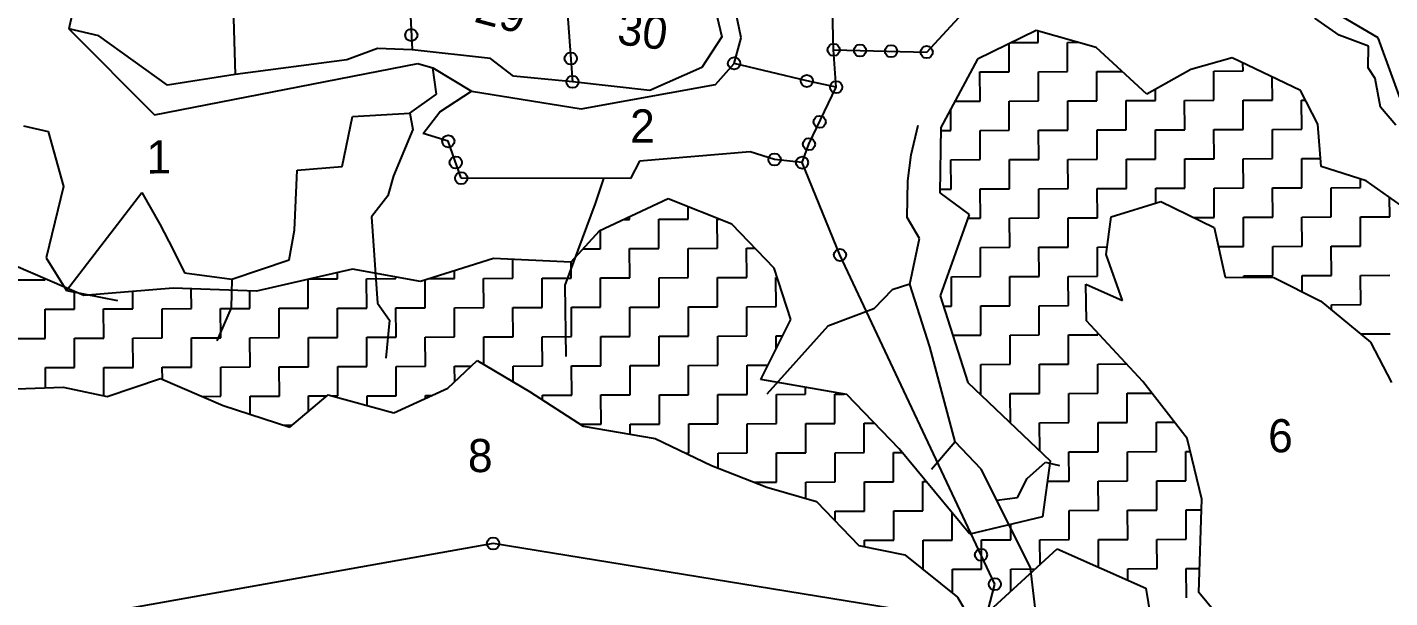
# Model space of a CAD drawing. Header units: metres. Extents: x 324134 to 326337, y 1835718 to 1838966.
# Drawn here: x 325013 to 325783, y 1837438 to 1837760 of the extents above; entities that cross this region are included whole.
import ezdxf

# ---------------------------------------------------------------- set-up
doc = ezdxf.new("R2010")
doc.units = ezdxf.units.M
doc.header["$LTSCALE"] = 0.3
for name, color, linetype in [('LINE_WATER', 4, 'Continuous'), ('OFF', 1, 'Continuous'), ('POLY_HATCH', 12, 'Continuous'), ('POLY_PARCEL', 6, 'Continuous'), ('POLY_WATER', 4, 'Continuous'), ('SYM_STONE', 1, 'Continuous'), ('TEXT_PARCEL', 7, 'Continuous')]:
    doc.layers.add(name, color=color, linetype=linetype)
doc.styles.add('TEXT_MAP', font='')
doc.styles.get('TEXT_MAP').set_extended_font_data('Kruti Dev 050')

msp = doc.modelspace()

# ---------------------------------------------------------------- linework, layer by layer
at = {"layer": 'LINE_WATER'}
for p, q in [((325229.47, 1837711.65), (325231.11, 1837702.53)), ((325231.11, 1837702.53), (325220.19, 1837676.32)), ((325512.69, 1837688.17), (325516.66, 1837704.93)), ((325510.83, 1837673.53), (325512.69, 1837688.17)), ((325220.19, 1837676.32), (325217, 1837665.11)), ((325338.82, 1837674.87), (325334.15, 1837660.6)), ((325510.48, 1837652.75), (325510.83, 1837673.53)), ((325217, 1837665.11), (325207.74, 1837653.13)), ((325334.15, 1837660.6), (325317, 1837614.63)), ((325207.74, 1837653.13), (325211.13, 1837604.39)), ((325517.31, 1837640.9), (325510.48, 1837652.75)), ((325511.92, 1837615.18), (325517.31, 1837640.9)), ((325128.8, 1837617.97), (325128.35, 1837601.74)), ((325511.92, 1837615.18), (325501.96, 1837611.96)), ((325523.28, 1837579.81), (325511.92, 1837615.18)), ((325035.42, 1837611.58), (325064.26, 1837605.98)), ((325317, 1837614.63), (325317.61, 1837574.23)), ((325501.96, 1837611.96), (325491.6, 1837601.11)), ((325128.35, 1837601.74), (325120.26, 1837583.07)), ((325211.13, 1837604.39), (325217.81, 1837594.74)), ((325491.6, 1837601.11), (325465.53, 1837591.48)), ((325217.81, 1837594.74), (325215.79, 1837573.29)), ((325465.53, 1837591.48), (325431.08, 1837552.99)), ((325537.47, 1837526), (325523.28, 1837579.81)), ((325537.47, 1837526), (325524.16, 1837510.48)), ((325552.16, 1837510.57), (325537.47, 1837526)), ((325561.13, 1837493.22), (325552.16, 1837510.57)), ((325578.28, 1837505.36), (325588.64, 1837514.52)), ((325588.64, 1837514.52), (325596.5, 1837512.64)), ((325572.8, 1837494.74), (325578.28, 1837505.36)), ((325561.13, 1837493.22), (325572.8, 1837494.74)), ((325580.15, 1837454.91), (325561.13, 1837493.22)), ((325583.87, 1837422.9), (325580.15, 1837454.91))]:
    msp.add_line(p, q, dxfattribs=at)
at = {"layer": 'OFF'}
msp.add_line((325053.59, 1837755.44), (325036.66, 1837759.3), dxfattribs=at)
at = {"layer": 'POLY_HATCH'}
for p, q in [((325583.36, 1837758.4), (325550.1, 1837742.3)), ((325617.23, 1837748.82), (325583.36, 1837758.4)), ((325645.91, 1837722.44), (325617.23, 1837748.82)), ((325550.1, 1837742.3), (325529.51, 1837703.69)), ((325694.11, 1837743.05), (325670.79, 1837736.42)), ((325732.73, 1837724.57), (325694.11, 1837743.05)), ((325670.79, 1837736.42), (325645.91, 1837722.44)), ((325742.51, 1837705.47), (325732.73, 1837724.57)), ((325529.51, 1837703.69), (325528.85, 1837666.73)), ((325744.42, 1837681.62), (325742.51, 1837705.47)), ((325769.9, 1837673.58), (325744.42, 1837681.62)), ((325792.25, 1837657.67), (325769.9, 1837673.58)), ((325375.4, 1837663.32), (325336.38, 1837645.09)), ((325411.39, 1837649.02), (325375.4, 1837663.32)), ((325528.85, 1837666.73), (325545.42, 1837654.46)), ((325625.69, 1837653.16), (325653.72, 1837661.91)), ((325653.72, 1837661.91), (325683.94, 1837647.07)), ((325545.42, 1837654.46), (325529.05, 1837608.53)), ((325435.35, 1837624.2), (325411.39, 1837649.02)), ((325622.87, 1837631.92), (325625.69, 1837653.16)), ((325683.94, 1837647.07), (325690.07, 1837619.04)), ((325336.38, 1837645.09), (325320.44, 1837627.48)), ((325045.07, 1837608.7), (324985.43, 1837634.45)), ((325632.14, 1837606), (325622.87, 1837631.92)), ((325196.9, 1837623.64), (325142.64, 1837611.14)), ((325235.48, 1837616.7), (325196.9, 1837623.64)), ((325276.62, 1837629.68), (325235.48, 1837616.7)), ((325320.44, 1837627.48), (325276.62, 1837629.68)), ((325444.63, 1837595.13), (325435.35, 1837624.2)), ((325611.72, 1837594.39), (325611.39, 1837615.1)), ((325611.39, 1837615.1), (325632.14, 1837606)), ((325690.07, 1837619.04), (325717.62, 1837618.87)), ((325717.62, 1837618.87), (325744.16, 1837605.6)), ((325095.68, 1837612.81), (325045.07, 1837608.7)), ((325142.64, 1837611.14), (325095.68, 1837612.81)), ((325529.05, 1837608.53), (325544.69, 1837559.56)), ((325744.16, 1837605.6), (325772.3, 1837582.36)), ((325427.69, 1837561.26), (325444.63, 1837595.13)), ((325643.58, 1837560.16), (325611.72, 1837594.39)), ((325772.3, 1837582.36), (325784.19, 1837559.6)), ((325250.9, 1837556.45), (325267.37, 1837571.97)), ((325267.37, 1837571.97), (325297.07, 1837554.51)), ((325058.37, 1837551.6), (325088.5, 1837561.92)), ((325088.5, 1837561.92), (325123.97, 1837546.58)), ((325476.25, 1837552.78), (325427.69, 1837561.26)), ((324996.45, 1837555.58), (325033.43, 1837557.01)), ((325033.43, 1837557.01), (325058.37, 1837551.6)), ((325220.26, 1837542.45), (325250.9, 1837556.45)), ((325297.07, 1837554.51), (325327.31, 1837534.96)), ((325544.69, 1837559.56), (325591.28, 1837515.42)), ((325668.61, 1837528), (325643.58, 1837560.16)), ((325123.97, 1837546.58), (325161.52, 1837534.39)), ((325161.52, 1837534.39), (325183.23, 1837552.55)), ((325183.23, 1837552.55), (325220.26, 1837542.45)), ((325506, 1837522.21), (325476.25, 1837552.78)), ((325327.31, 1837534.96), (325367.99, 1837528.02)), ((325367.99, 1837528.02), (325399.79, 1837512.66)), ((325676.86, 1837493.69), (325668.61, 1837528)), ((325545.77, 1837473.85), (325506, 1837522.21)), ((325591.28, 1837515.42), (325586.93, 1837483.69)), ((325399.79, 1837512.66), (325431.04, 1837500.45)), ((325431.04, 1837500.45), (325459.14, 1837492.42)), ((325459.14, 1837492.42), (325483.1, 1837467.6)), ((325675.21, 1837440.99), (325676.86, 1837493.69)), ((325586.93, 1837483.69), (325545.77, 1837473.85)), ((325483.1, 1837467.6), (325509.08, 1837462.18)), ((325509.08, 1837462.18), (325538.81, 1837438.43)), ((325548.04, 1837422.47), (325595.11, 1837465.62)), ((325595.11, 1837465.62), (325645.29, 1837443.51)), ((325538.81, 1837438.43), (325548.04, 1837422.47)), ((325645.29, 1837443.51), (325650.92, 1837408.67)), ((325721.83, 1837385.32), (325675.21, 1837440.99))]:
    msp.add_line(p, q, dxfattribs=at)
at = {"layer": 'POLY_HATCH', "linetype": 'Continuous'}
for p, q in [((325584.51, 1837751.66), (325584.49, 1837758.08)), ((325568.05, 1837735.08), (325568, 1837750.96)), ((325569.32, 1837751.61), (325584.51, 1837751.66)), ((325601.04, 1837751.71), (325606.93, 1837751.73)), ((325601.09, 1837735.19), (325601.04, 1837751.71)), ((325700.22, 1837735.53), (325700.2, 1837740.14)), ((325551.53, 1837735.02), (325568.05, 1837735.08)), ((325551.59, 1837718.5), (325551.53, 1837735.02)), ((325584.57, 1837735.14), (325601.09, 1837735.19)), ((325584.63, 1837718.61), (325584.57, 1837735.14)), ((325617.61, 1837735.25), (325631.93, 1837735.3)), ((325617.67, 1837718.73), (325617.61, 1837735.25)), ((325683.7, 1837735.48), (325700.22, 1837735.53)), ((325683.76, 1837718.96), (325683.7, 1837735.48)), ((325716.8, 1837719.07), (325716.75, 1837732.22)), ((325650.71, 1837718.84), (325650.69, 1837725.13)), ((325537.38, 1837718.45), (325551.59, 1837718.5)), ((325568.11, 1837718.56), (325584.63, 1837718.61)), ((325568.16, 1837702.04), (325568.11, 1837718.56)), ((325601.15, 1837718.67), (325617.67, 1837718.73)), ((325601.21, 1837702.15), (325601.15, 1837718.67)), ((325634.19, 1837718.79), (325650.71, 1837718.84)), ((325634.25, 1837702.26), (325634.19, 1837718.79)), ((325667.23, 1837718.9), (325683.76, 1837718.96)), ((325667.29, 1837702.38), (325667.23, 1837718.9)), ((325700.28, 1837719.01), (325716.8, 1837719.07)), ((325700.33, 1837702.49), (325700.28, 1837719.01)), ((325733.32, 1837719.13), (325735.52, 1837719.13)), ((325733.38, 1837702.6), (325733.32, 1837719.13)), ((325535.12, 1837701.92), (325535.08, 1837714.14)), ((325529.48, 1837701.9), (325535.12, 1837701.92)), ((325551.64, 1837701.98), (325568.16, 1837702.04)), ((325551.7, 1837685.46), (325551.64, 1837701.98)), ((325584.69, 1837702.09), (325601.21, 1837702.15)), ((325584.74, 1837685.57), (325584.69, 1837702.09)), ((325617.73, 1837702.21), (325634.25, 1837702.26)), ((325617.78, 1837685.69), (325617.73, 1837702.21)), ((325650.77, 1837702.32), (325667.29, 1837702.38)), ((325650.83, 1837685.8), (325650.77, 1837702.32)), ((325683.81, 1837702.43), (325700.33, 1837702.49)), ((325683.87, 1837685.91), (325683.81, 1837702.43)), ((325716.85, 1837702.55), (325733.38, 1837702.6)), ((325716.91, 1837686.03), (325716.85, 1837702.55)), ((325535.18, 1837685.4), (325551.7, 1837685.46)), ((325535.23, 1837668.88), (325535.18, 1837685.4)), ((325568.22, 1837685.52), (325584.74, 1837685.57)), ((325568.28, 1837668.99), (325568.22, 1837685.52)), ((325601.26, 1837685.63), (325617.78, 1837685.69)), ((325601.32, 1837669.11), (325601.26, 1837685.63)), ((325634.31, 1837685.74), (325650.83, 1837685.8)), ((325634.36, 1837669.22), (325634.31, 1837685.74)), ((325667.35, 1837685.86), (325683.87, 1837685.91)), ((325667.4, 1837669.34), (325667.35, 1837685.86)), ((325700.39, 1837685.97), (325716.91, 1837686.03)), ((325700.45, 1837669.45), (325700.39, 1837685.97)), ((325733.43, 1837686.08), (325744.06, 1837686.12)), ((325733.49, 1837669.56), (325733.43, 1837686.08)), ((325528.89, 1837668.86), (325535.23, 1837668.88)), ((325551.76, 1837668.94), (325568.28, 1837668.99)), ((325551.81, 1837652.42), (325551.76, 1837668.94)), ((325584.8, 1837669.05), (325601.32, 1837669.11)), ((325584.86, 1837652.53), (325584.8, 1837669.05)), ((325617.84, 1837669.16), (325634.36, 1837669.22)), ((325617.9, 1837652.64), (325617.84, 1837669.16)), ((325650.88, 1837669.28), (325667.4, 1837669.34)), ((325650.91, 1837661.03), (325650.88, 1837669.28)), ((325683.93, 1837669.39), (325700.45, 1837669.45)), ((325683.98, 1837652.87), (325683.93, 1837669.39)), ((325716.97, 1837669.51), (325733.49, 1837669.56)), ((325717.03, 1837652.98), (325716.97, 1837669.51)), ((325750.01, 1837669.62), (325766.53, 1837669.68)), ((325750.07, 1837653.1), (325750.01, 1837669.62)), ((325766.53, 1837669.68), (325766.52, 1837674.65)), ((325783.11, 1837653.21), (325783.07, 1837664.2)), ((325386.6, 1837651.85), (325386.58, 1837658.88)), ((325350.58, 1837651.72), (325353.56, 1837651.74)), ((325353.56, 1837651.74), (325353.55, 1837653.11)), ((325370.08, 1837651.79), (325386.6, 1837651.85)), ((325370.14, 1837635.27), (325370.08, 1837651.79)), ((325403.12, 1837651.91), (325404.12, 1837651.91)), ((325403.18, 1837635.38), (325403.12, 1837651.91)), ((325544.68, 1837652.39), (325551.81, 1837652.42)), ((325568.33, 1837652.47), (325584.86, 1837652.53)), ((325568.39, 1837635.95), (325568.33, 1837652.47)), ((325601.38, 1837652.59), (325617.9, 1837652.64)), ((325601.43, 1837636.07), (325601.38, 1837652.59)), ((325672.21, 1837652.83), (325683.98, 1837652.87)), ((325700.5, 1837652.93), (325717.03, 1837652.98)), ((325700.56, 1837636.41), (325700.5, 1837652.93)), ((325733.55, 1837653.04), (325750.07, 1837653.1)), ((325733.6, 1837636.52), (325733.55, 1837653.04)), ((325766.59, 1837653.15), (325783.11, 1837653.21)), ((325766.65, 1837636.63), (325766.59, 1837653.15)), ((325337.09, 1837635.16), (325337.06, 1837645.41)), ((325327.36, 1837635.12), (325337.09, 1837635.16)), ((325353.61, 1837635.21), (325370.14, 1837635.27)), ((325353.67, 1837618.69), (325353.61, 1837635.21)), ((325386.66, 1837635.33), (325403.18, 1837635.38)), ((325386.71, 1837618.81), (325386.66, 1837635.33)), ((325419.7, 1837635.44), (325424.48, 1837635.46)), ((325419.76, 1837618.92), (325419.7, 1837635.44)), ((325551.87, 1837635.9), (325568.39, 1837635.95)), ((325551.93, 1837619.37), (325551.87, 1837635.9)), ((325584.91, 1837636.01), (325601.43, 1837636.07)), ((325584.97, 1837619.49), (325584.91, 1837636.01)), ((325617.95, 1837636.12), (325623.43, 1837636.14)), ((325618.01, 1837619.6), (325617.95, 1837636.12)), ((325686.28, 1837636.36), (325700.56, 1837636.41)), ((325717.08, 1837636.46), (325733.6, 1837636.52)), ((325717.14, 1837619.94), (325717.08, 1837636.46)), ((325750.12, 1837636.58), (325766.65, 1837636.63)), ((325750.18, 1837620.06), (325750.12, 1837636.58)), ((325254.54, 1837618.35), (325254.53, 1837622.71)), ((325287.59, 1837618.47), (325287.55, 1837629.13)), ((325320.63, 1837618.58), (325320.6, 1837627.65)), ((325006.73, 1837617.5), (325023.25, 1837617.56)), ((325023.25, 1837617.56), (325023.24, 1837618.13)), ((325171.99, 1837601.55), (325171.94, 1837617.89)), ((325172.72, 1837618.07), (325188.46, 1837618.12)), ((325188.46, 1837618.12), (325188.45, 1837621.7)), ((325204.98, 1837618.18), (325221.5, 1837618.24)), ((325205.04, 1837601.66), (325204.98, 1837618.18)), ((325221.5, 1837618.24), (325221.5, 1837619.22)), ((325238.08, 1837601.77), (325238.03, 1837617.5)), ((325240.57, 1837618.3), (325254.54, 1837618.35)), ((325271.07, 1837618.41), (325287.59, 1837618.47)), ((325271.12, 1837601.89), (325271.07, 1837618.41)), ((325304.11, 1837618.52), (325320.63, 1837618.58)), ((325304.16, 1837602), (325304.11, 1837618.52)), ((325337.15, 1837618.64), (325353.67, 1837618.69)), ((325337.21, 1837602.11), (325337.15, 1837618.64)), ((325370.19, 1837618.75), (325386.71, 1837618.81)), ((325370.25, 1837602.23), (325370.19, 1837618.75)), ((325403.24, 1837618.86), (325419.76, 1837618.92)), ((325403.29, 1837602.34), (325403.24, 1837618.86)), ((325436.28, 1837618.98), (325437.01, 1837618.98)), ((325436.33, 1837602.46), (325436.28, 1837618.98)), ((325535.41, 1837619.32), (325551.93, 1837619.37)), ((325535.46, 1837602.8), (325535.41, 1837619.32)), ((325568.45, 1837619.43), (325584.97, 1837619.49)), ((325568.5, 1837602.91), (325568.45, 1837619.43)), ((325601.49, 1837619.54), (325618.01, 1837619.6)), ((325601.55, 1837603.02), (325601.49, 1837619.54)), ((325700.62, 1837619.88), (325717.14, 1837619.94)), ((325700.62, 1837618.98), (325700.62, 1837619.88)), ((325733.66, 1837620), (325750.18, 1837620.06)), ((325733.69, 1837610.83), (325733.66, 1837620)), ((325766.7, 1837620.11), (325783.22, 1837620.17)), ((325766.76, 1837603.59), (325766.7, 1837620.11)), ((325039.82, 1837601.09), (325039.79, 1837610.98)), ((325072.87, 1837601.21), (325072.83, 1837610.96)), ((325105.91, 1837601.32), (325105.87, 1837612.45)), ((325138.95, 1837601.43), (325138.92, 1837611.27)), ((325023.3, 1837601.04), (325039.82, 1837601.09)), ((325023.36, 1837584.51), (325023.3, 1837601.04)), ((325056.35, 1837601.15), (325072.87, 1837601.21)), ((325056.4, 1837584.63), (325056.35, 1837601.15)), ((325089.39, 1837601.26), (325105.91, 1837601.32)), ((325089.45, 1837584.74), (325089.39, 1837601.26)), ((325122.43, 1837601.38), (325138.95, 1837601.43)), ((325122.49, 1837584.86), (325122.43, 1837601.38)), ((325155.47, 1837601.49), (325171.99, 1837601.55)), ((325155.53, 1837584.97), (325155.47, 1837601.49)), ((325188.52, 1837601.6), (325205.04, 1837601.66)), ((325188.57, 1837585.08), (325188.52, 1837601.6)), ((325221.56, 1837601.72), (325238.08, 1837601.77)), ((325221.62, 1837585.2), (325221.56, 1837601.72)), ((325254.6, 1837601.83), (325271.12, 1837601.89)), ((325254.66, 1837585.31), (325254.6, 1837601.83)), ((325287.64, 1837601.94), (325304.16, 1837602)), ((325287.7, 1837585.42), (325287.64, 1837601.94)), ((325320.69, 1837602.06), (325337.21, 1837602.11)), ((325320.74, 1837585.54), (325320.69, 1837602.06)), ((325353.73, 1837602.17), (325370.25, 1837602.23)), ((325353.79, 1837585.65), (325353.73, 1837602.17)), ((325386.77, 1837602.29), (325403.29, 1837602.34)), ((325386.83, 1837585.76), (325386.77, 1837602.29)), ((325419.81, 1837602.4), (325436.33, 1837602.46)), ((325419.87, 1837585.88), (325419.81, 1837602.4)), ((325530.89, 1837602.78), (325535.46, 1837602.8)), ((325551.98, 1837602.85), (325568.5, 1837602.91)), ((325552.04, 1837586.33), (325551.98, 1837602.85)), ((325585.03, 1837602.97), (325601.55, 1837603.02)), ((325585.08, 1837586.45), (325585.03, 1837602.97)), ((325750.24, 1837603.53), (325766.76, 1837603.59)), ((325750.25, 1837600.57), (325750.24, 1837603.53)), ((325006.84, 1837584.46), (325023.36, 1837584.51)), ((325039.88, 1837584.57), (325056.4, 1837584.63)), ((325039.94, 1837568.05), (325039.88, 1837584.57)), ((325072.92, 1837584.69), (325089.45, 1837584.74)), ((325072.98, 1837568.16), (325072.92, 1837584.69)), ((325105.97, 1837584.8), (325122.49, 1837584.86)), ((325106.02, 1837568.28), (325105.97, 1837584.8)), ((325139.01, 1837584.91), (325155.53, 1837584.97)), ((325139.07, 1837568.39), (325139.01, 1837584.91)), ((325172.05, 1837585.03), (325188.57, 1837585.08)), ((325172.11, 1837568.5), (325172.05, 1837585.03)), ((325205.09, 1837585.14), (325221.62, 1837585.2)), ((325205.15, 1837568.62), (325205.09, 1837585.14)), ((325238.14, 1837585.25), (325254.66, 1837585.31)), ((325238.19, 1837568.73), (325238.14, 1837585.25)), ((325271.18, 1837585.37), (325287.7, 1837585.42)), ((325271.23, 1837569.71), (325271.18, 1837585.37)), ((325304.22, 1837585.48), (325320.74, 1837585.54)), ((325304.28, 1837568.96), (325304.22, 1837585.48)), ((325337.26, 1837585.59), (325353.79, 1837585.65)), ((325337.32, 1837569.07), (325337.26, 1837585.59)), ((325370.31, 1837585.71), (325386.83, 1837585.76)), ((325370.36, 1837569.19), (325370.31, 1837585.71)), ((325403.35, 1837585.82), (325419.87, 1837585.88)), ((325403.41, 1837569.3), (325403.35, 1837585.82)), ((325436.39, 1837585.93), (325440.03, 1837585.95)), ((325436.42, 1837578.71), (325436.39, 1837585.93)), ((325536.16, 1837586.28), (325552.04, 1837586.33)), ((325568.56, 1837586.39), (325585.08, 1837586.45)), ((325568.62, 1837569.87), (325568.56, 1837586.39)), ((325601.6, 1837586.5), (325618.12, 1837586.56)), ((325601.66, 1837569.98), (325601.6, 1837586.5)), ((325618.12, 1837586.56), (325618.12, 1837587.52)), ((325766.82, 1837587.07), (325783.34, 1837587.13)), ((325766.82, 1837586.89), (325766.82, 1837587.07)), ((325188.63, 1837568.56), (325205.15, 1837568.62)), ((325188.69, 1837552.04), (325188.63, 1837568.56)), ((325221.67, 1837568.67), (325238.19, 1837568.73)), ((325221.73, 1837552.15), (325221.67, 1837568.67)), ((325254.71, 1837568.79), (325264.03, 1837568.82)), ((325254.74, 1837560.07), (325254.71, 1837568.79)), ((325287.76, 1837568.9), (325304.28, 1837568.96)), ((325287.79, 1837559.97), (325287.76, 1837568.9)), ((325320.8, 1837569.02), (325337.32, 1837569.07)), ((325320.86, 1837552.49), (325320.8, 1837569.02)), ((325353.84, 1837569.13), (325370.36, 1837569.19)), ((325353.9, 1837552.61), (325353.84, 1837569.13)), ((325386.88, 1837569.24), (325403.41, 1837569.3)), ((325386.94, 1837552.72), (325386.88, 1837569.24)), ((325419.93, 1837569.36), (325431.76, 1837569.4)), ((325419.98, 1837552.83), (325419.93, 1837569.36)), ((325552.1, 1837569.81), (325568.62, 1837569.87)), ((325552.15, 1837553.29), (325552.1, 1837569.81)), ((325585.14, 1837569.92), (325601.66, 1837569.98)), ((325585.2, 1837553.4), (325585.14, 1837569.92)), ((325618.18, 1837570.04), (325634.34, 1837570.09)), ((325618.24, 1837553.52), (325618.18, 1837570.04)), ((325023.42, 1837567.99), (325039.94, 1837568.05)), ((325023.46, 1837556.63), (325023.42, 1837567.99)), ((325056.46, 1837568.11), (325072.98, 1837568.16)), ((325056.51, 1837552), (325056.46, 1837568.11)), ((325089.5, 1837568.22), (325106.02, 1837568.28)), ((325089.53, 1837561.48), (325089.5, 1837568.22)), ((325122.54, 1837568.33), (325139.07, 1837568.39)), ((325122.6, 1837551.81), (325122.54, 1837568.33)), ((325155.59, 1837568.45), (325172.11, 1837568.5)), ((325155.64, 1837551.93), (325155.59, 1837568.45)), ((325453.03, 1837552.95), (325453.01, 1837556.84)), ((325551.32, 1837553.29), (325552.15, 1837553.29)), ((325568.67, 1837553.35), (325585.2, 1837553.4)), ((325568.73, 1837536.82), (325568.67, 1837553.35)), ((325601.72, 1837553.46), (325618.24, 1837553.52)), ((325601.77, 1837536.94), (325601.72, 1837553.46)), ((325634.76, 1837553.57), (325648.67, 1837553.62)), ((325634.82, 1837537.05), (325634.76, 1837553.57)), ((325111.96, 1837551.78), (325122.6, 1837551.81)), ((325139.12, 1837551.87), (325155.64, 1837551.93)), ((325139.16, 1837541.65), (325139.12, 1837551.87)), ((325172.16, 1837551.98), (325182.6, 1837552.02)), ((325172.19, 1837543.31), (325172.16, 1837551.98)), ((325185.14, 1837552.03), (325188.69, 1837552.04)), ((325205.21, 1837552.1), (325221.73, 1837552.15)), ((325205.23, 1837546.55), (325205.21, 1837552.1)), ((325238.25, 1837552.21), (325241.64, 1837552.22)), ((325238.26, 1837550.68), (325238.25, 1837552.21)), ((325304.33, 1837552.44), (325320.86, 1837552.49)), ((325304.34, 1837549.81), (325304.33, 1837552.44)), ((325337.38, 1837552.55), (325353.9, 1837552.61)), ((325337.43, 1837536.03), (325337.38, 1837552.55)), ((325370.42, 1837552.66), (325386.94, 1837552.72)), ((325370.48, 1837536.14), (325370.42, 1837552.66)), ((325403.46, 1837552.78), (325419.98, 1837552.83)), ((325403.52, 1837536.26), (325403.46, 1837552.78)), ((325436.5, 1837552.89), (325453.03, 1837552.95)), ((325436.56, 1837536.37), (325436.5, 1837552.89)), ((325469.55, 1837553.01), (325474.83, 1837553.02)), ((325469.6, 1837536.48), (325469.55, 1837553.01)), ((325158.36, 1837535.41), (325162.77, 1837535.43)), ((325325.71, 1837535.99), (325337.43, 1837536.03)), ((325353.96, 1837536.09), (325370.48, 1837536.14)), ((325353.97, 1837530.41), (325353.96, 1837536.09)), ((325387, 1837536.2), (325403.52, 1837536.26)), ((325387.05, 1837519.68), (325387, 1837536.2)), ((325420.04, 1837536.31), (325436.56, 1837536.37)), ((325420.1, 1837519.79), (325420.04, 1837536.31)), ((325453.08, 1837536.43), (325469.6, 1837536.48)), ((325453.14, 1837519.91), (325453.08, 1837536.43)), ((325486.13, 1837536.54), (325492.03, 1837536.56)), ((325486.18, 1837520.02), (325486.13, 1837536.54)), ((325568.69, 1837536.82), (325568.73, 1837536.82)), ((325585.25, 1837536.88), (325601.77, 1837536.94)), ((325585.31, 1837521.08), (325585.25, 1837536.88)), ((325618.3, 1837536.99), (325634.82, 1837537.05)), ((325618.35, 1837520.47), (325618.3, 1837536.99)), ((325651.34, 1837537.11), (325661.5, 1837537.14)), ((325651.39, 1837520.59), (325651.34, 1837537.11)), ((325385.27, 1837519.67), (325387.05, 1837519.68)), ((325403.58, 1837519.74), (325420.1, 1837519.79)), ((325403.61, 1837511.17), (325403.58, 1837519.74)), ((325436.62, 1837519.85), (325453.14, 1837519.91)), ((325436.68, 1837503.33), (325436.62, 1837519.85)), ((325469.66, 1837519.96), (325486.18, 1837520.02)), ((325469.72, 1837503.44), (325469.66, 1837519.96)), ((325502.7, 1837520.08), (325507.74, 1837520.09)), ((325502.76, 1837503.55), (325502.7, 1837520.08)), ((325601.83, 1837520.42), (325618.35, 1837520.47)), ((325601.89, 1837503.9), (325601.83, 1837520.42)), ((325634.87, 1837520.53), (325651.39, 1837520.59)), ((325634.93, 1837504.01), (325634.87, 1837520.53)), ((325667.92, 1837520.64), (325670.38, 1837520.65)), ((325667.97, 1837504.12), (325667.92, 1837520.64)), ((325423.78, 1837503.28), (325436.68, 1837503.33)), ((325453.2, 1837503.38), (325469.72, 1837503.44)), ((325453.23, 1837494.11), (325453.2, 1837503.38)), ((325486.24, 1837503.5), (325502.76, 1837503.55)), ((325486.3, 1837486.98), (325486.24, 1837503.5)), ((325519.28, 1837503.61), (325521.29, 1837503.62)), ((325519.34, 1837487.09), (325519.28, 1837503.61)), ((325589.69, 1837503.85), (325601.89, 1837503.9)), ((325618.41, 1837503.95), (325634.93, 1837504.01)), ((325618.47, 1837487.43), (325618.41, 1837503.95)), ((325651.45, 1837504.07), (325667.97, 1837504.12)), ((325651.51, 1837487.54), (325651.45, 1837504.07)), ((325469.77, 1837486.92), (325486.3, 1837486.98)), ((325469.79, 1837481.38), (325469.77, 1837486.92)), ((325502.82, 1837487.03), (325519.34, 1837487.09)), ((325502.87, 1837470.51), (325502.82, 1837487.03)), ((325535.92, 1837470.63), (325535.86, 1837485.9)), ((325601.94, 1837487.37), (325618.47, 1837487.43)), ((325602, 1837470.85), (325601.94, 1837487.37)), ((325634.99, 1837487.49), (325651.51, 1837487.54)), ((325635.04, 1837470.97), (325634.99, 1837487.49)), ((325668.03, 1837487.6), (325676.67, 1837487.63)), ((325668.09, 1837471.08), (325668.03, 1837487.6)), ((325568.96, 1837470.74), (325568.93, 1837479.38)), ((325486.35, 1837470.46), (325502.87, 1837470.51)), ((325486.36, 1837466.91), (325486.35, 1837470.46)), ((325519.39, 1837470.57), (325535.92, 1837470.63)), ((325519.45, 1837454.05), (325519.39, 1837470.57)), ((325552.44, 1837470.68), (325568.96, 1837470.74)), ((325552.49, 1837454.16), (325552.44, 1837470.68)), ((325585.48, 1837470.8), (325602, 1837470.85)), ((325585.53, 1837456.83), (325585.48, 1837470.8)), ((325618.52, 1837470.91), (325635.04, 1837470.97)), ((325618.58, 1837455.28), (325618.52, 1837470.91)), ((325651.56, 1837471.02), (325668.09, 1837471.08)), ((325651.62, 1837454.5), (325651.56, 1837471.02)), ((325519.26, 1837454.05), (325519.45, 1837454.05)), ((325535.97, 1837454.1), (325552.49, 1837454.16)), ((325536.02, 1837440.66), (325535.97, 1837454.1)), ((325569.02, 1837454.22), (325582.73, 1837454.27)), ((325569.06, 1837441.73), (325569.02, 1837454.22)), ((325635.1, 1837454.45), (325651.62, 1837454.5)), ((325635.12, 1837447.99), (325635.1, 1837454.45)), ((325668.14, 1837454.56), (325675.63, 1837454.58)), ((325668.2, 1837438.04), (325668.14, 1837454.56))]:
    msp.add_line(p, q, dxfattribs=at)
at = {"layer": 'POLY_PARCEL'}
for p, q in [((325468.88, 1837747.47), (325466.15, 1837839.74)), ((325128.66, 1837806.76), (325130.64, 1837733.63)), ((325043.47, 1837789.91), (325036.66, 1837759.3)), ((325228.92, 1837782.02), (325230.61, 1837747.47)), ((325317.67, 1837778.48), (325321.28, 1837729.37)), ((325521.46, 1837746.21), (325546.41, 1837773.07)), ((325468.88, 1837747.47), (325521.46, 1837746.21)), ((325470.34, 1837726.36), (325468.88, 1837747.47)), ((325453.74, 1837729.9), (325412.61, 1837739.85)), ((325244.43, 1837722.51), (325242.29, 1837737.29)), ((325229.47, 1837711.65), (325244.43, 1837722.51)), ((325246.36, 1837712.45), (325264.25, 1837724.09)), ((325470.34, 1837726.36), (325453.74, 1837729.9)), ((325454.95, 1837694.24), (325470.34, 1837726.36)), ((325191.23, 1837681.54), (325197.02, 1837709.83)), ((325197.02, 1837709.83), (325229.47, 1837711.65)), ((325236.91, 1837700.28), (325246.36, 1837712.45)), ((325011, 1837704.64), (325025.05, 1837701.27)), ((325025.05, 1837701.27), (325033.7, 1837670.38)), ((325251.12, 1837695.83), (325236.91, 1837700.28)), ((325258.44, 1837675.01), (325251.12, 1837695.83)), ((325451.02, 1837683.78), (325454.95, 1837694.24)), ((325359.09, 1837684.55), (325354.07, 1837674.84)), ((325421.8, 1837689.8), (325359.09, 1837684.55)), ((325435.51, 1837685.53), (325421.8, 1837689.8)), ((325451.02, 1837683.78), (325435.51, 1837685.53)), ((325164.2, 1837645.6), (325165.8, 1837679.56)), ((325165.8, 1837679.56), (325191.23, 1837681.54)), ((325472.47, 1837631.62), (325451.02, 1837683.78)), ((325033.7, 1837670.38), (325023.78, 1837629.94)), ((325354.07, 1837674.84), (325258.44, 1837675.01)), ((325035.42, 1837611.58), (325077.95, 1837666.93)), ((325077.95, 1837666.93), (325088.07, 1837648.94)), ((325088.07, 1837648.94), (325095.71, 1837634.55)), ((325161.22, 1837628.89), (325164.2, 1837645.6)), ((325095.71, 1837634.55), (325102.02, 1837621.48)), ((325559.98, 1837445.67), (325472.47, 1837631.62)), ((325023.78, 1837629.94), (325035.42, 1837611.58)), ((325128.8, 1837617.97), (325161.22, 1837628.89)), ((325102.02, 1837621.48), (325128.8, 1837617.97)), ((325276.43, 1837468.63), (325067.48, 1837431.3)), ((325517, 1837429.57), (325276.43, 1837468.63)), ((325551.8, 1837414.3), (325559.98, 1837445.67))]:
    msp.add_line(p, q, dxfattribs=at)
at = {"layer": 'POLY_WATER'}
for p, q in [((325776.54, 1837754.33), (325686.91, 1837807.01)), ((325396.96, 1837792), (325405.76, 1837754.84)), ((325416.71, 1837754.35), (325409.11, 1837790.4)), ((325754.59, 1837755.7), (325740.77, 1837765.43)), ((325036.66, 1837759.3), (325085.16, 1837710.71)), ((325092.52, 1837727.46), (325053.59, 1837755.44)), ((325405.76, 1837754.84), (325394.43, 1837737.55)), ((325412.61, 1837739.85), (325416.71, 1837754.35)), ((325771.19, 1837749.56), (325754.59, 1837755.7)), ((325803.8, 1837679.39), (325776.54, 1837754.33)), ((325211.1, 1837748.3), (325193.7, 1837741.86)), ((325230.61, 1837747.47), (325211.1, 1837748.3)), ((325274.98, 1837742.66), (325230.61, 1837747.47)), ((325771.03, 1837737.38), (325771.19, 1837749.56)), ((325085.16, 1837710.71), (325233.82, 1837739.85)), ((325193.7, 1837741.86), (325130.64, 1837733.63)), ((325233.82, 1837739.85), (325242.29, 1837737.29)), ((325287.96, 1837732.53), (325274.98, 1837742.66)), ((325402.14, 1837727.84), (325412.61, 1837739.85)), ((325130.64, 1837733.63), (325092.52, 1837727.46)), ((325242.29, 1837737.29), (325264.25, 1837724.09)), ((325321.28, 1837729.37), (325287.96, 1837732.53)), ((325394.43, 1837737.55), (325364.96, 1837724.51)), ((325774.85, 1837731.21), (325771.03, 1837737.38)), ((325777.9, 1837715.04), (325774.85, 1837731.21)), ((325264.25, 1837724.09), (325326.25, 1837714.12)), ((325364.96, 1837724.51), (325321.28, 1837729.37)), ((325326.25, 1837714.12), (325402.14, 1837727.84)), ((325786.53, 1837704.89), (325777.9, 1837715.04))]:
    msp.add_line(p, q, dxfattribs=at)
at = {"layer": 'SYM_STONE'}
for centre in [(325230.2, 1837755.83), (325320.31, 1837742.56), (325468.88, 1837747.47), (325483.76, 1837747.11), (325501.31, 1837746.69), (325521.46, 1837746.21), (325412.61, 1837739.85), (325321.28, 1837729.37), (325453.74, 1837729.9), (325470.34, 1837726.36), (325460.97, 1837706.81), (325251.12, 1837695.83), (325454.95, 1837694.24), (325255.32, 1837683.87), (325435.51, 1837685.53), (325451.02, 1837683.78), (325258.44, 1837675.01), (325472.47, 1837631.62), (325276.43, 1837468.63), (325552.18, 1837462.24), (325559.98, 1837445.67)]:
    msp.add_circle(centre, 3.44, dxfattribs=at)

# ---------------------------------------------------------------- texts
at = {"layer": 'TEXT_PARCEL', "style": 'TEXT_MAP'}
for s, height, rotation, p in [('29', 18.733, 345.27107, (325265.12, 1837763.47)), ('30', 18.733, 352.76838, (325346.03, 1837750.76)), ('2', 18.73, 0.19688, (325353.91, 1837695.09)), ('1', 18.73, 0.19688, (325080.64, 1837677.62)), ('6', 18.73, 0.19688, (325714.44, 1837520.15)), ('8', 18.73, 0.19688, (325262.23, 1837508.96))]:
    msp.add_text(s, height=height, rotation=rotation, dxfattribs=at).set_placement(p)

doc.saveas('drawing.dxf')
